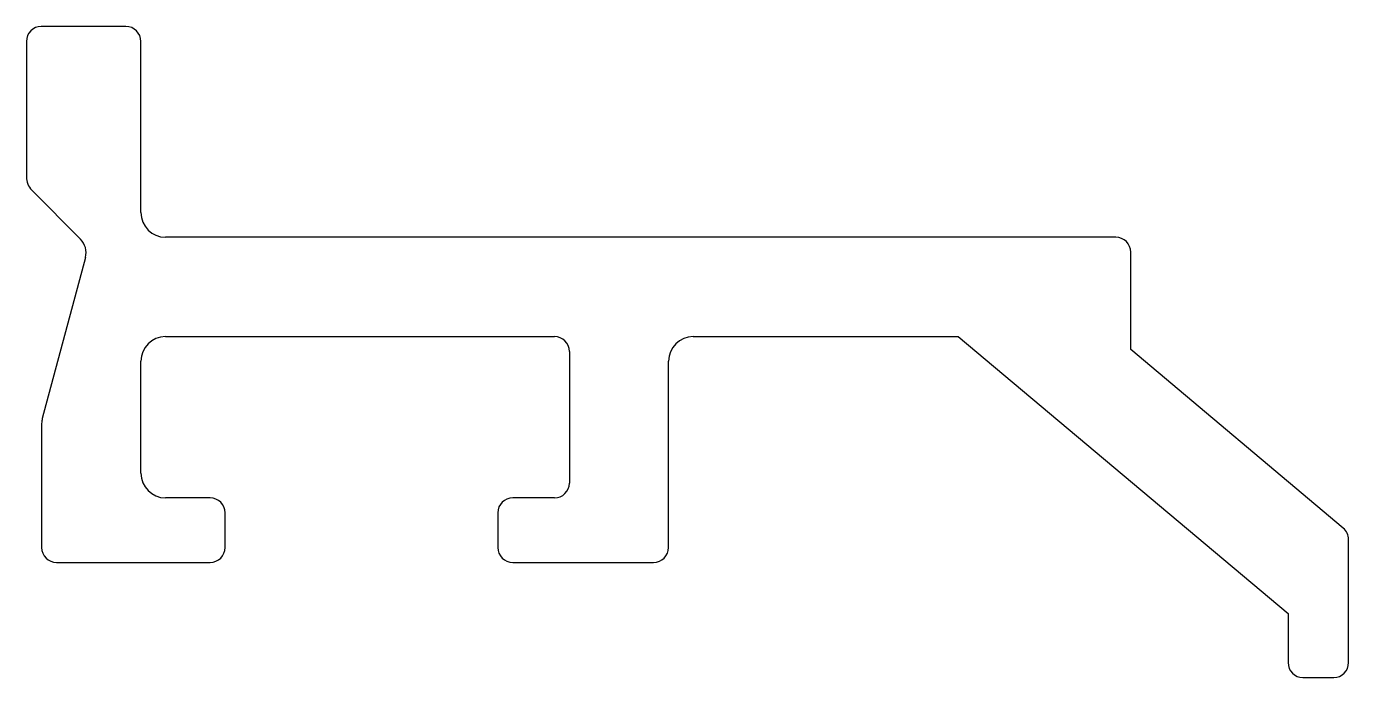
# Model space of a CAD drawing. Extents: x 3513.9 to 3540.6, y 1224.2 to 1237.3.
import ezdxf

# ---------------------------------------------------------------- set-up
doc = ezdxf.new("R2010")
doc.units = 0
doc.layers.get('0').update_dxf_attribs({"linetype": 'CONTINUOUS'})

msp = doc.modelspace()

# ---------------------------------------------------------------- linework, layer by layer
for p, q in [((3515.948, 1237.32), (3514.241, 1237.32)), ((3513.941, 1237.02), (3513.941, 1234.289)), ((3516.248, 1233.572), (3516.248, 1237.02)), ((3514.05, 1234.022), (3515.032, 1233.033)), ((3535.907, 1233.072), (3516.748, 1233.072)), ((3536.207, 1230.808), (3536.207, 1232.772)), ((3515.13, 1232.665), (3514.261, 1229.421)), ((3516.748, 1231.072), (3524.588, 1231.072)), ((3527.388, 1231.072), (3532.731, 1231.072)), ((3532.731, 1231.072), (3539.38, 1225.493)), ((3540.492, 1227.212), (3536.207, 1230.808)), ((3516.248, 1228.32), (3516.248, 1230.572)), ((3524.888, 1230.772), (3524.888, 1228.12)), ((3526.888, 1226.82), (3526.888, 1230.572)), ((3514.248, 1229.322), (3514.248, 1226.82)), ((3517.646, 1227.82), (3516.748, 1227.82)), ((3524.588, 1227.82), (3523.746, 1227.82)), ((3517.946, 1226.82), (3517.946, 1227.52)), ((3523.446, 1227.52), (3523.446, 1226.82)), ((3540.6, 1224.5), (3540.6, 1226.982)), ((3514.548, 1226.52), (3517.646, 1226.52)), ((3523.746, 1226.52), (3526.588, 1226.52)), ((3539.38, 1225.493), (3539.38, 1224.5)), ((3539.68, 1224.2), (3540.3, 1224.2))]:
    msp.add_line(p, q)
for centre, radius, start, end in [((3514.241, 1237.02), 0.3, 90, 180), ((3515.948, 1237.02), 0.3, 0, 90), ((3514.323, 1234.289), 0.382, 180, 224.2608), ((3516.748, 1233.572), 0.5, 180, 270), ((3514.763, 1232.764), 0.381, 345, 45), ((3535.907, 1232.772), 0.3, 0, 90), ((3516.748, 1230.572), 0.5, 90, 180), ((3524.588, 1230.772), 0.3, 0, 90), ((3527.388, 1230.572), 0.5, 90, 179.9996), ((3514.629, 1229.322), 0.381, 165, 180), ((3516.748, 1228.32), 0.5, 180, 270), ((3524.588, 1228.12), 0.3, 270, 360), ((3517.646, 1227.52), 0.3, 0, 90), ((3523.746, 1227.52), 0.3, 90, 180), ((3540.3, 1226.982), 0.3, 0, 50.0012), ((3514.548, 1226.82), 0.3, 180, 270), ((3517.646, 1226.82), 0.3, 270, 0), ((3523.746, 1226.82), 0.3, 180, 270), ((3526.588, 1226.82), 0.3, 270, 359.9989), ((3539.68, 1224.5), 0.3, 180, 270), ((3540.3, 1224.5), 0.3, 270, 360)]:
    msp.add_arc(centre, radius, start, end)

doc.saveas('drawing.dxf')
